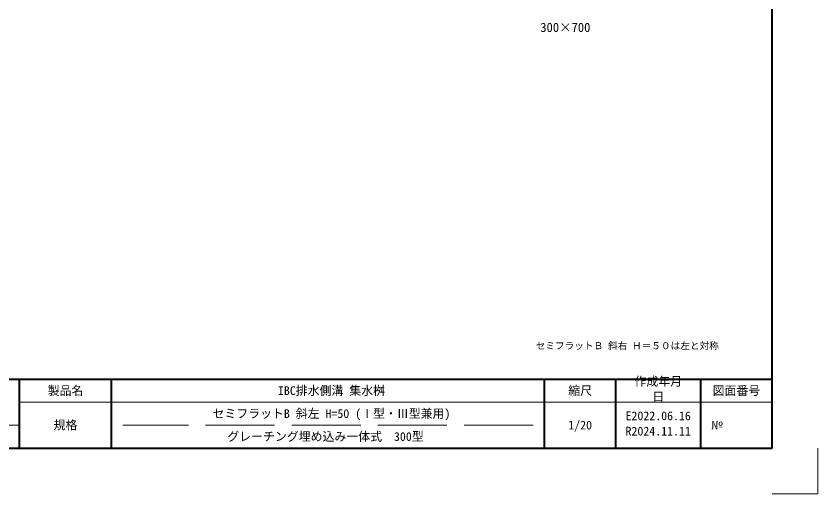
# Model space of a CAD drawing. Units: millimetres at full size; details may follow other scales. Extents: x -1809 to 57027, y -20349 to 17321.
# Drawn here: x 13510 to 17000, y 5187 to 7268 of the extents above; entities that cross this region are included whole.
import ezdxf
from ezdxf.enums import TextEntityAlignment as Align

# ---------------------------------------------------------------- set-up
doc = ezdxf.new("R2010")
doc.units = ezdxf.units.MM
doc.header["$LTSCALE"] = 50
doc.linetypes.add('DASHED', pattern=[7.5, 6, -1.5])
for name, color, linetype, lineweight in [('Defpoints_3', 1, 'Continuous', 13), ('図枠', 7, 'Continuous', 5), ('補助線', 8, 'Continuous', 13)]:
    doc.layers.add(name, color=color, linetype=linetype, lineweight=lineweight)
doc.layers.add('文字', color=7, linetype='Continuous')
doc.styles.add('ＭＳ ゴシック', font='')
doc.styles.add('ＭＳ 明朝', font='')
doc.styles.get('ＭＳ ゴシック').set_extended_font_data('MS Gothic')
doc.styles.get('ＭＳ 明朝').set_extended_font_data('MS Mincho')

msp = doc.modelspace()

# ---------------------------------------------------------------- linework, layer by layer
at = {"layer": 'Defpoints_3'}
for p in [(17000, 5387.12), (16800, 5187.12)]:
    msp.add_line(p, (17000, 5187.12), dxfattribs=at)
at = {"layer": '図枠', "lineweight": 40}
for p, q in [((16800, 5387.12), (16800, 10927.12)), ((9000, 5687.12), (16800, 5687.12)), ((13525, 5387.12), (13525, 5687.12)), ((13925, 5387.12), (13925, 5687.12)), ((15810, 5387.12), (15810, 5687.12)), ((16120, 5387.12), (16120, 5687.12)), ((16490, 5387.12), (16490, 5687.12)), ((9000, 5387.12), (16800, 5387.12))]:
    msp.add_line(p, q, dxfattribs=at)
at = {"layer": '図枠', "lineweight": 13}
msp.add_line((16800, 5587.12), (13525, 5587.12), dxfattribs=at)
at = {"layer": '図枠', "linetype": 'DASHED', "lineweight": 9}
msp.add_line((15760, 5487.12), (13975, 5487.12), dxfattribs=at)
at = {"layer": '補助線'}
msp.add_line((12525, 5487.12), (13525, 5487.12), dxfattribs=at)

# ---------------------------------------------------------------- texts
at = {"layer": '図枠', "style": 'ＭＳ ゴシック'}
for s, p in [('作成年月', (16201.4, 5696.35)), ('日', (16279.1, 5629.68)), ('E2022.06.16', (16162.55, 5546.35)), ('R2024.11.11', (16162.55, 5479.68))]:
    msp.add_text(s, height=37.98, dxfattribs=at).set_placement(p, align=Align.TOP_LEFT)
for s, p in [('製品名', (13725, 5637.12)), ('IBC排水側溝 集水桝', (14882.5, 5637.12)), ('縮尺', (15965, 5637.12)), ('図面番号', (16645, 5637.12)), ('セミフラットB 斜左 H=50 (Ⅰ型・Ⅲ型兼用)', (14882.5, 5537.12)), ('規格', (13725, 5487.12)), ('1/20', (15965, 5487.12)), ('グレーチング埋め込み一体式\u3000300型\u3000', (14882.5, 5437.12))]:
    msp.add_text(s, height=37.98, dxfattribs=at).set_placement(p, align=Align.MIDDLE_CENTER)
msp.add_text('№', height=37.98, dxfattribs=at).set_placement((16534.35, 5487.12), align=Align.MIDDLE_LEFT)
at = {"layer": '文字', "style": 'ＭＳ 明朝'}
for s, height, p in [('300×700', 40.03, (15900.48, 7218.72)), ('セミフラットＢ 斜右 Ｈ＝５０は左と対称', 30.02, (16170.01, 5832.44))]:
    msp.add_text(s, height=height, dxfattribs=at).set_placement(p, align=Align.MIDDLE_CENTER)

doc.saveas('drawing.dxf')
